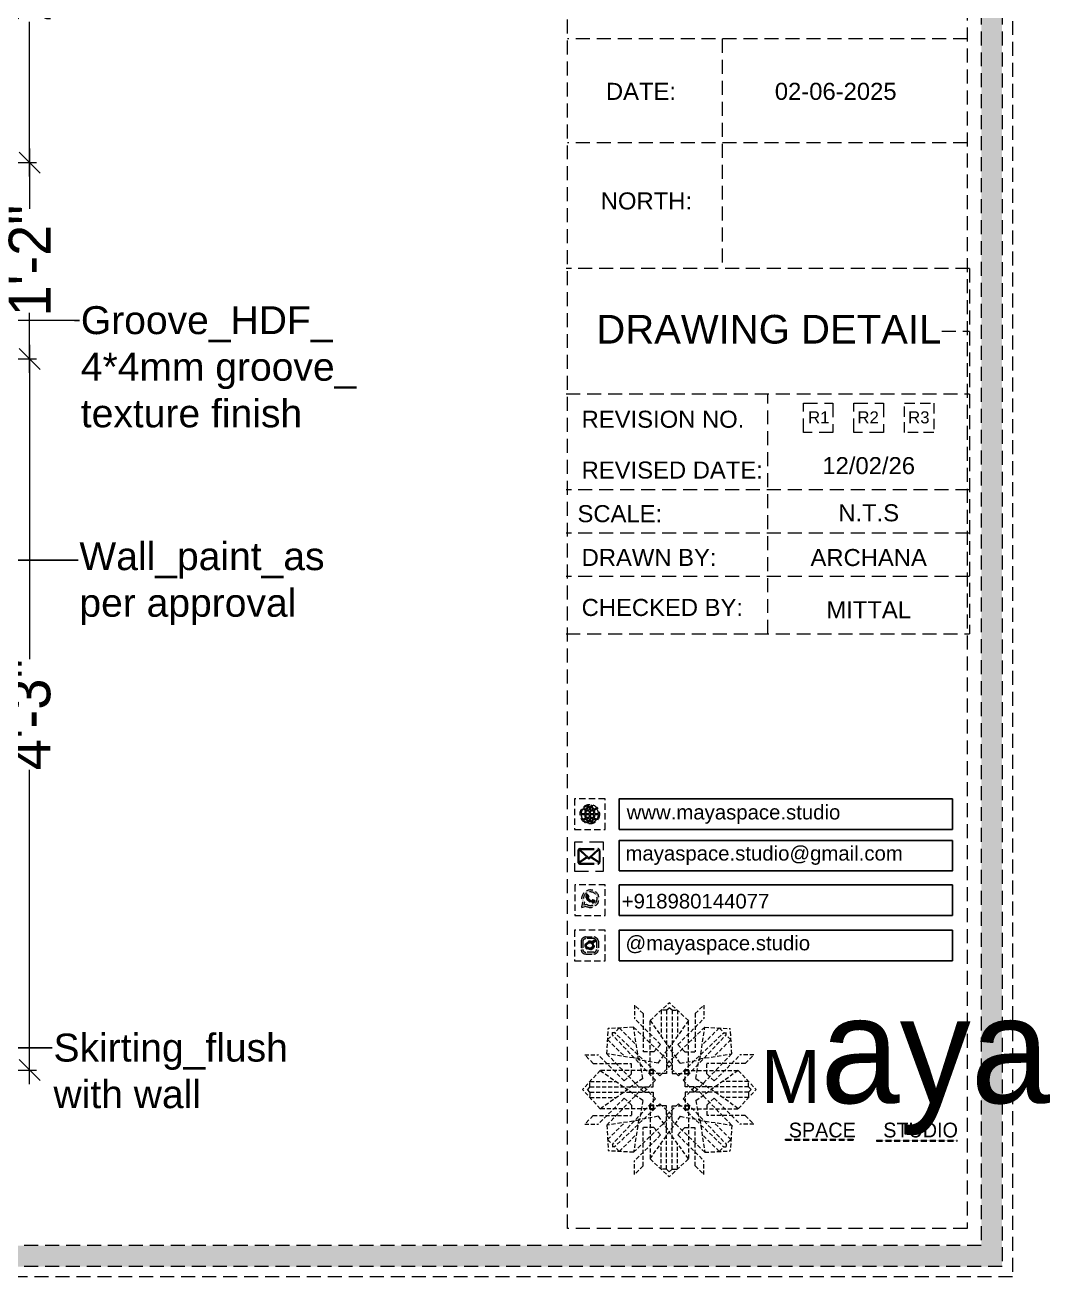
# Model space of a CAD drawing. Header units: millimetres. Extents: x 35877 to 3066687, y -650199 to -40525.
# Drawn here: x 147719.3 to 147792.7, y -179069.2 to -178979.6 of the extents above; entities that cross this region are included whole.
import ezdxf
from ezdxf import colors
from ezdxf.entities.mleader import LeaderData, LeaderLine
from ezdxf.enums import TextEntityAlignment as Align
from ezdxf.math import Vec2, Vec3

# ---------------------------------------------------------------- set-up
doc = ezdxf.new("R2010")
doc.units = ezdxf.units.MM
doc.header["$MEASUREMENT"] = 0
doc.header["$PDMODE"] = 35
doc.linetypes.add('DASHED', pattern=[0.75, 0.5, -0.25])
doc.linetypes.add('DASHEDX2', pattern=[1.5, 1, -0.5])
doc.layers.get('Defpoints').update_dxf_attribs({"color": 220})
for name, color, linetype, lineweight in [('dim05', 1, 'Continuous', 13), ('Dimension', 10, 'DASHEDX2', 20), ('furniture dimensions', 1, 'DASHED', 0), ('NAME PLATE', 7, 'Continuous', 25), ('wall', 7, 'Continuous', 30)]:
    doc.layers.add(name, color=color, linetype=linetype, lineweight=lineweight)
doc.styles.add('Arial', font='arial.ttf')
doc.styles.add('century g', font='GOTHIC.TTF')
doc.styles.get("Standard").update_dxf_attribs({"font": 'arial.ttf', "height": 6})
doc.dimstyles.new('Archana', dxfattribs={"dimtxt": 2, "dimasz": 0.75, "dimexe": 0.5, "dimexo": 0.5, "dimgap": 0, "dimtad": 0, "dimzin": 0, "dimdsep": 46, "dimlunit": 4, "dimtxsty": 'century g', "dimblk": 'OBLIQUE', "dimcen": 0, "dimdle": 1, "dimclrd": 256, "dimclre": 256, "dimclrt": 256, "dimadec": 0, "dimazin": 0, "dimtfac": 1, "dimtofl": 0, "dimtmove": 1, "dimatfit": 3, "dimfxl": 1, "dimfxlon": 1, "dimtolj": 1, "dimtzin": 0, "dimlwd": -1, "dimlwe": -1, "dimarcsym": 0})

# ---------------------------------------------------------------- blocks, each defined once
blk = doc.blocks.new('_Oblique')
at = {"layer": 'wall', "color": 0, "lineweight": -2}
blk.add_line((-0.5, -0.5), (0.5, 0.5), dxfattribs=at)
blk = doc.blocks.new('*D281')
at = {"layer": 'Defpoints', "color": 0, "linetype": 'Continuous', "lineweight": 0, "transparency": 16777216}
for p in [(147702.924, -179003.469), (147719.632, -179003.469), (147702.924, -179054.356)]:
    blk.add_point(p, dxfattribs=at)
at = {"layer": 'furniture dimensions', "color": 5, "linetype": 'Continuous', "transparency": 16777216}
for p, q in [((147719.632, -179002.469), (147719.632, -179024.948)), ((147715.632, -179003.469), (147720.132, -179003.469)), ((147719.632, -179055.356), (147719.632, -179032.877))]:
    blk.add_line(p, q, dxfattribs=at)
at = {"layer": 'furniture dimensions', "color": 5, "linetype": 'ByBlock', "transparency": 16777216}
blk.add_line((147715.632, -179054.356), (147720.132, -179054.356), dxfattribs=at)
at = {"layer": 'furniture dimensions', "color": 5, "linetype": 'Continuous', "transparency": 16777216, "xscale": 1.5, "yscale": 1.5, "zscale": 1.5}
for p, rotation in [((147719.632, -179003.469), 90), ((147719.632, -179054.356), 270)]:
    blk.add_blockref('_Oblique', p, dxfattribs=dict(at, rotation=rotation))
at = {"layer": 'furniture dimensions', "linetype": 'Continuous', "lineweight": 0, "transparency": 16777216, "insert": (147719.632, -179028.913), "char_height": 3, "attachment_point": 5, "rotation": 90, "style": 'century g'}
blk.add_mtext('\\A1;4\'-3"', dxfattribs=at)
blk = doc.blocks.new('*D282')
at = {"layer": 'Defpoints', "color": 0, "linetype": 'Continuous', "lineweight": 0, "transparency": 16777216}
for p in [(147702.924, -178989.421), (147719.632, -178989.421), (147702.924, -179003.469)]:
    blk.add_point(p, dxfattribs=at)
at = {"layer": 'furniture dimensions', "color": 5, "linetype": 'Continuous', "transparency": 16777216}
for p, q in [((147719.632, -178988.421), (147719.632, -178992.724)), ((147715.632, -178989.421), (147720.132, -178989.421)), ((147719.632, -179004.469), (147719.632, -179000.166))]:
    blk.add_line(p, q, dxfattribs=at)
at = {"layer": 'furniture dimensions', "color": 5, "linetype": 'ByBlock', "transparency": 16777216}
blk.add_line((147715.632, -179003.469), (147720.132, -179003.469), dxfattribs=at)
at = {"layer": 'furniture dimensions', "color": 5, "linetype": 'Continuous', "transparency": 16777216, "xscale": 1.5, "yscale": 1.5, "zscale": 1.5}
for p, rotation in [((147719.632, -178989.421), 90), ((147719.632, -179003.469), 270)]:
    blk.add_blockref('_Oblique', p, dxfattribs=dict(at, rotation=rotation))
at = {"layer": 'furniture dimensions', "linetype": 'Continuous', "lineweight": 0, "transparency": 16777216, "insert": (147719.632, -178996.445), "char_height": 3, "attachment_point": 5, "rotation": 90, "style": 'century g'}
blk.add_mtext('\\A1;1\'-2"', dxfattribs=at)
blk = doc.blocks.new('*D283')
at = {"layer": 'Defpoints', "color": 0, "linetype": 'Continuous', "lineweight": 0, "transparency": 16777216}
for p in [(147702.924, -178961.356), (147719.632, -178961.356), (147702.924, -178989.421)]:
    blk.add_point(p, dxfattribs=at)
at = {"layer": 'furniture dimensions', "color": 5, "linetype": 'Continuous', "transparency": 16777216}
for p, q in [((147719.632, -178960.356), (147719.632, -178971.433)), ((147715.632, -178961.356), (147720.132, -178961.356)), ((147719.632, -178990.421), (147719.632, -178979.344))]:
    blk.add_line(p, q, dxfattribs=at)
at = {"layer": 'furniture dimensions', "color": 5, "linetype": 'ByBlock', "transparency": 16777216}
blk.add_line((147715.632, -178989.421), (147720.132, -178989.421), dxfattribs=at)
at = {"layer": 'furniture dimensions', "color": 5, "linetype": 'Continuous', "transparency": 16777216, "xscale": 1.5, "yscale": 1.5, "zscale": 1.5}
for p, rotation in [((147719.632, -178961.356), 90), ((147719.632, -178989.421), 270)]:
    blk.add_blockref('_Oblique', p, dxfattribs=dict(at, rotation=rotation))
at = {"layer": 'furniture dimensions', "linetype": 'Continuous', "lineweight": 0, "transparency": 16777216, "insert": (147719.632, -178975.389), "char_height": 3, "attachment_point": 5, "rotation": 90, "style": 'century g'}
blk.add_mtext('\\A1;2\'-4"', dxfattribs=at)
blk = doc.blocks.new('FSFSF')
at = {"color": 42, "lineweight": 5, "true_color": 0xe0ac11}
for p, q in [((28600.03, 143.51), (28600.03, 140.16)), ((28602.15, 141.41), (28600.03, 143.51)), ((28603.86, 139.69), (28608.58, 144.08)), ((28607.9, 142.22), (28606.58, 142.22)), ((28606.58, 142.22), (28606.58, 135.84)), ((28607.9, 142.22), (28608.58, 142.85)), ((28607.9, 142.22), (28607.9, 126.58)), ((28613.31, 139.69), (28608.58, 144.08)), ((28609.27, 142.22), (28608.59, 142.85)), ((28609.27, 142.22), (28609.27, 126.58)), ((28609.27, 142.22), (28610.59, 142.22)), ((28610.59, 142.22), (28610.59, 135.84)), ((28615.02, 141.41), (28617.14, 143.51)), ((28617.14, 143.51), (28617.14, 140.16)), ((28606.47, 133.76), (28600.03, 140.16)), ((28602.15, 141.41), (28602.15, 131.95)), ((28603.86, 126.58), (28603.86, 139.69)), ((28603.86, 139.69), (28608.58, 133.02)), ((28613.31, 139.69), (28608.59, 133.02)), ((28610.7, 133.76), (28617.14, 140.16)), ((28613.31, 126.58), (28613.31, 139.69)), ((28615.02, 141.41), (28615.02, 131.95)), ((28593.19, 131.45), (28593.54, 137.71)), ((28593.39, 135), (28594.56, 136.12)), ((28599.8, 138.06), (28593.54, 137.71)), ((28595.12, 136.69), (28594.53, 136.69)), ((28594.56, 136.12), (28594.56, 136.71)), ((28605.17, 124.98), (28594.56, 136.12)), ((28596.24, 137.86), (28595.12, 136.69)), ((28606.27, 126.08), (28595.12, 136.69)), ((28596.24, 137.86), (28600.47, 133.65)), ((28601.03, 130), (28599.8, 138.06)), ((28599.8, 138.05), (28608.58, 129.56)), ((28617.37, 138.05), (28608.59, 129.56)), ((28610.9, 126.08), (28622.05, 136.69)), ((28612.02, 124.98), (28622.62, 136.12)), ((28616.14, 130), (28617.37, 138.06)), ((28620.93, 137.86), (28616.7, 133.65)), ((28617.37, 138.06), (28623.63, 137.71)), ((28620.93, 137.86), (28622.05, 136.69)), ((28622.05, 136.69), (28622.64, 136.69)), ((28622.62, 136.12), (28622.62, 136.71)), ((28623.8, 135), (28622.62, 136.12)), ((28624, 131.45), (28623.65, 137.71)), ((28593.39, 135), (28597.6, 130.78)), ((28606.47, 133.76), (28604.75, 131.95)), ((28605.86, 129.18), (28608.58, 133.02)), ((28611.31, 129.18), (28608.59, 133.02)), ((28610.7, 133.76), (28612.42, 131.95)), ((28623.8, 135), (28619.59, 130.78)), ((28587.73, 131.22), (28591.08, 131.22)), ((28589.84, 129.1), (28587.73, 131.22)), ((28597.49, 124.78), (28591.08, 131.22)), ((28593.19, 131.45), (28601.69, 122.67)), ((28601.25, 130.22), (28593.19, 131.45)), ((28605.86, 129.18), (28601.03, 130)), ((28602.07, 125.39), (28601.25, 130.22)), ((28604.75, 131.95), (28602.15, 131.95)), ((28611.31, 129.18), (28616.14, 130)), ((28612.42, 131.95), (28615.02, 131.95)), ((28615.12, 125.39), (28615.94, 130.22)), ((28623.99, 131.45), (28615.5, 122.67)), ((28615.94, 130.22), (28624, 131.45)), ((28619.7, 124.78), (28626.1, 131.22)), ((28629.45, 131.22), (28626.1, 131.22)), ((28627.34, 129.1), (28629.45, 131.22)), ((28591.56, 127.39), (28587.17, 122.66)), ((28589.84, 129.1), (28599.29, 129.1)), ((28604.66, 127.39), (28591.56, 127.39)), ((28591.56, 127.39), (28598.23, 122.67)), ((28599.29, 126.5), (28599.29, 129.1)), ((28603.68, 126.54), (28603.68, 127.39)), ((28604.71, 127.57), (28603.86, 127.57)), ((28604.66, 123.35), (28604.66, 127.39)), ((28604.7, 126.58), (28604.71, 127.57)), ((28606.27, 126.08), (28608.58, 128.27)), ((28607.9, 128.92), (28608.58, 129.56)), ((28607.9, 128.92), (28608.58, 128.27)), ((28609.27, 128.92), (28608.59, 129.56)), ((28609.27, 128.92), (28608.59, 128.27)), ((28610.9, 126.08), (28608.59, 128.27)), ((28612.46, 126.58), (28612.46, 127.57)), ((28612.46, 127.57), (28613.31, 127.57)), ((28612.52, 123.35), (28612.52, 127.39)), ((28612.52, 127.39), (28625.63, 127.39)), ((28613.51, 126.54), (28613.51, 127.39)), ((28627.34, 129.1), (28617.89, 129.1)), ((28617.89, 126.5), (28617.89, 129.1)), ((28625.63, 127.39), (28618.96, 122.67)), ((28625.63, 127.39), (28630.02, 122.66)), ((28589.03, 123.35), (28589.03, 124.67)), ((28589.03, 124.67), (28595.4, 124.67)), ((28597.49, 124.78), (28599.29, 126.5)), ((28602.07, 125.39), (28598.23, 122.67)), ((28605.17, 124.98), (28602.97, 122.67)), ((28604.66, 126.54), (28603.68, 126.54)), ((28607.9, 126.58), (28603.86, 126.58)), ((28609.27, 126.58), (28613.31, 126.58)), ((28612.02, 124.98), (28614.21, 122.67)), ((28612.52, 126.54), (28613.51, 126.54)), ((28615.12, 125.39), (28618.96, 122.67)), ((28619.7, 124.78), (28617.89, 126.5)), ((28628.16, 124.67), (28621.78, 124.67)), ((28628.16, 123.35), (28628.16, 124.67)), ((28591.56, 117.94), (28587.17, 122.66)), ((28589.03, 123.35), (28588.4, 122.67)), ((28589.03, 121.98), (28588.4, 122.65)), ((28589.03, 123.35), (28604.66, 123.35)), ((28589.03, 121.98), (28604.66, 121.98)), ((28589.03, 121.98), (28589.03, 120.66)), ((28589.03, 120.66), (28595.4, 120.66)), ((28597.49, 120.54), (28591.08, 114.11)), ((28591.56, 117.94), (28598.23, 122.65)), ((28593.19, 113.88), (28601.69, 122.65)), ((28597.49, 120.54), (28599.29, 118.83)), ((28602.07, 119.94), (28598.23, 122.65)), ((28602.33, 123.35), (28601.69, 122.67)), ((28602.33, 121.98), (28601.69, 122.65)), ((28602.33, 123.35), (28602.97, 122.67)), ((28602.33, 121.98), (28602.97, 122.65)), ((28605.17, 120.35), (28602.97, 122.65)), ((28604.66, 121.98), (28604.66, 117.94)), ((28612.02, 120.35), (28614.21, 122.65)), ((28628.16, 123.35), (28612.52, 123.35)), ((28612.52, 121.98), (28612.52, 117.94)), ((28628.16, 121.98), (28612.52, 121.98)), ((28614.85, 123.35), (28614.21, 122.67)), ((28614.85, 121.98), (28614.21, 122.65)), ((28614.85, 123.35), (28615.5, 122.67)), ((28614.85, 121.98), (28615.5, 122.65)), ((28615.12, 119.94), (28618.96, 122.65)), ((28623.99, 113.88), (28615.5, 122.65)), ((28619.7, 120.54), (28617.89, 118.83)), ((28625.63, 117.94), (28618.96, 122.65)), ((28619.7, 120.54), (28626.1, 114.11)), ((28628.16, 120.66), (28621.78, 120.66)), ((28625.63, 117.94), (28630.02, 122.66)), ((28628.16, 123.35), (28628.78, 122.67)), ((28628.16, 121.98), (28628.78, 122.65)), ((28628.16, 121.98), (28628.16, 120.66)), ((28604.66, 117.94), (28591.56, 117.94)), ((28605.17, 120.35), (28594.56, 109.2)), ((28606.27, 119.15), (28595.12, 108.54)), ((28599.29, 118.83), (28599.29, 116.23)), ((28602.07, 119.94), (28601.25, 115.1)), ((28604.66, 118.78), (28603.68, 118.78)), ((28603.68, 118.78), (28603.68, 117.94)), ((28607.9, 118.65), (28603.86, 118.65)), ((28603.86, 118.65), (28603.86, 105.54)), ((28604.71, 117.66), (28603.86, 117.66)), ((28604.7, 118.65), (28604.71, 117.66)), ((28606.27, 119.15), (28608.58, 116.96)), ((28607.9, 103.01), (28607.9, 118.65)), ((28610.9, 119.15), (28608.59, 116.96)), ((28609.27, 118.65), (28613.31, 118.65)), ((28609.27, 103.01), (28609.27, 118.65)), ((28610.9, 119.15), (28622.05, 108.54)), ((28612.02, 120.35), (28622.62, 109.2)), ((28612.46, 118.65), (28612.46, 117.66)), ((28612.46, 117.66), (28613.31, 117.66)), ((28612.52, 118.78), (28613.51, 118.78)), ((28612.52, 117.94), (28625.63, 117.94)), ((28613.31, 118.65), (28613.31, 105.54)), ((28613.51, 118.78), (28613.51, 117.94)), ((28615.12, 119.94), (28615.94, 115.1)), ((28617.89, 118.83), (28617.89, 116.23)), ((28589.84, 116.23), (28587.73, 114.11)), ((28589.84, 116.23), (28599.29, 116.23)), ((28601.25, 115.1), (28593.19, 113.87)), ((28593.39, 110.32), (28597.6, 114.55)), ((28599.8, 107.17), (28608.58, 115.67)), ((28601.03, 115.23), (28599.8, 107.17)), ((28605.86, 116.05), (28601.03, 115.23)), ((28605.86, 116.05), (28608.58, 112.21)), ((28607.9, 116.31), (28608.58, 116.96)), ((28607.9, 116.31), (28608.58, 115.67)), ((28609.27, 116.31), (28608.59, 116.96)), ((28609.27, 116.31), (28608.59, 115.67)), ((28611.31, 116.05), (28608.59, 112.21)), ((28617.37, 107.17), (28608.59, 115.67)), ((28611.31, 116.05), (28616.14, 115.23)), ((28615.94, 115.1), (28624, 113.87)), ((28616.14, 115.23), (28617.37, 107.17)), ((28627.34, 116.23), (28617.89, 116.23)), ((28623.8, 110.32), (28619.59, 114.55)), ((28627.34, 116.23), (28629.45, 114.11)), ((28587.73, 114.11), (28591.08, 114.11)), ((28593.19, 113.87), (28593.54, 107.62)), ((28596.24, 107.37), (28600.47, 111.58)), ((28606.47, 111.47), (28600.03, 105.07)), ((28602.15, 103.82), (28602.15, 113.27)), ((28604.75, 113.27), (28602.15, 113.27)), ((28603.86, 105.54), (28608.58, 112.21)), ((28606.47, 111.47), (28604.75, 113.27)), ((28613.31, 105.54), (28608.59, 112.21)), ((28610.7, 111.47), (28612.42, 113.27)), ((28610.7, 111.47), (28617.14, 105.07)), ((28612.42, 113.27), (28615.02, 113.27)), ((28615.02, 103.82), (28615.02, 113.27)), ((28620.93, 107.37), (28616.7, 111.58)), ((28624, 113.87), (28623.65, 107.62)), ((28629.45, 114.11), (28626.1, 114.11)), ((28593.39, 110.32), (28594.56, 109.2)), ((28595.12, 108.54), (28594.53, 108.54)), ((28594.56, 109.2), (28594.56, 108.61)), ((28596.24, 107.37), (28595.12, 108.54)), ((28606.58, 103.01), (28606.58, 109.38)), ((28610.59, 103.01), (28610.59, 109.38)), ((28620.93, 107.37), (28622.05, 108.54)), ((28622.05, 108.54), (28622.64, 108.54)), ((28623.8, 110.32), (28622.62, 109.2)), ((28622.62, 109.2), (28622.62, 108.61)), ((28599.8, 107.17), (28593.54, 107.52)), ((28600.03, 101.71), (28600.03, 105.07)), ((28603.86, 105.54), (28608.58, 101.15)), ((28613.31, 105.54), (28608.58, 101.15)), ((28617.14, 101.71), (28617.14, 105.07)), ((28617.37, 107.17), (28623.63, 107.52)), ((28602.15, 103.82), (28600.03, 101.71)), ((28607.9, 103.01), (28606.58, 103.01)), ((28607.9, 103.01), (28608.58, 102.38)), ((28609.27, 103.01), (28608.59, 102.38)), ((28609.27, 103.01), (28610.59, 103.01)), ((28615.02, 103.82), (28617.14, 101.71))]:
    blk.add_line(p, q, dxfattribs=at)
blk = doc.blocks.new('hgwg')
at = {"layer": 'Dimension', "true_color": 0xd39e00}
h = blk.add_hatch(color=42, dxfattribs=at)
h.dxf.hatch_style = 1
h.paths.add_polyline_path([(27505.71, 45.05), (27494.27, 45.05), (27494.27, 44.9), (27505.71, 44.9)])
h = blk.add_hatch(color=42, dxfattribs=at)
h.dxf.hatch_style = 1
h.paths.add_polyline_path([(27523.3, 44.9), (27509.68, 44.9), (27509.68, 44.75), (27523.3, 44.75)])
at = {"layer": 'Dimension', "color": 42, "true_color": 0xd39e00}
for p, q in [((27494.27, 45.05), (27505.71, 45.05)), ((27494.27, 44.9), (27494.27, 45.05)), ((27494.27, 44.9), (27505.71, 44.9)), ((27505.71, 45.05), (27505.71, 44.9)), ((27509.68, 44.9), (27523.3, 44.9)), ((27509.68, 44.9), (27509.68, 44.75)), ((27509.68, 44.75), (27523.3, 44.75)), ((27523.3, 44.75), (27523.3, 44.9))]:
    blk.add_line(p, q, dxfattribs=at)
at = {"layer": 'Dimension', "color": 42, "true_color": 0xd39e00, "attachment_point": 1}
for s, width, insert, char_height in [('{\\fCinzel|b0|i0|c0|p2;\\H1.5x;M\\fAmsterdam One|b0|i0|c0|p2;\\H2x;aya}', 85.3277, (27490.17, 69.17), 6), ('{\\fCinzel|b0|i0|c0|p0;SPACE     STUDIO}', 66.129, (27494.83, 47.86), 2.5)]:
    blk.add_mtext_dynamic_manual_height_columns(s, width=width, gutter_width=30, heights=[0], dxfattribs=dict(at, insert=insert, char_height=char_height))
blk = doc.blocks.new('aggerg')
at = {"layer": 'Dimension', "color": 42, "true_color": 0xd39e00}
blk.add_lwpolyline([(-1.41, 1.41), (1.41, 1.41), (1.41, -1.41), (-1.41, -1.41)], close=True, dxfattribs=at)
at = {"layer": 'NAME PLATE', "lineweight": 0, "insert": (-0.03, 0.62), "char_height": 1.151, "width": 2.2458, "attachment_point": 2, "style": 'Arial'}
blk.add_mtext('R3', dxfattribs=at)
blk = doc.blocks.new('QEGW4TG')
at = {"layer": 'Dimension', "true_color": 0x000000}
h = blk.add_hatch(color=18, dxfattribs=at)
h.dxf.hatch_style = 1
h.paths.add_polyline_path([(2.69, 1.93, 0.170513), (2.95, 1.97, 0.190337), (3.11, 2.18, 0.316231), (3.07, 2.28), (2.79, 2.37, 0.273721), (2.69, 2.34, 0.040749), (2.63, 2.27, -0.441282), (2.53, 2.25, -0.11828), (2.06, 2.64, -0.441282), (2.07, 2.74, 0.040749), (2.13, 2.81, 0.290083), (2.14, 2.92), (2.01, 3.18, 0.316231), (1.91, 3.2, 0.190337), (1.73, 3, 0.170513), (1.72, 2.74, 0.252784)], flags=0)
h.paths.add_polyline_path([(1.19, 1.98), (1.03, 1.3, 0.550912), (1.11, 1.23), (1.75, 1.39, 6.344125)])
h.paths.add_polyline_path([(1.81, 1.7), (1.4, 1.6), (1.5, 2.03, -9.071339)], flags=16)
h.paths.add_polyline_path([(3.11, 2.16, -0.17811), (2.95, 1.97, -0.170513), (2.69, 1.93, -0.252784), (1.72, 2.74, -0.170513), (1.73, 3, -0.17811), (1.89, 3.19, -0.370089), (2.01, 3.18), (2.14, 2.92, -0.307185), (2.13, 2.8, -0.041087), (2.06, 2.73, 0.321676), (2.05, 2.65, 0.126524), (2.55, 2.24, 0.312216), (2.62, 2.26, -0.041087), (2.68, 2.34, -0.290673), (2.79, 2.37), (3.07, 2.28, -0.370089)], flags=0)
h = blk.add_hatch(color=18, dxfattribs=at)
h.dxf.hatch_style = 1
h.paths.add_polyline_path([(2.79, 2.37, 0.273721), (2.69, 2.34, 0.040749), (2.63, 2.27, -0.441282), (2.53, 2.25, -0.11828), (2.06, 2.64, -0.441282), (2.07, 2.74, 0.040749), (2.13, 2.81, 0.290083), (2.14, 2.92), (2.01, 3.18, 0.316231), (1.91, 3.2, 0.190337), (1.73, 3, 0.170513), (1.72, 2.74, 0.252784), (2.69, 1.93, 0.170513), (2.95, 1.97, 0.190337), (3.11, 2.18, 0.316231), (3.07, 2.28)])
for p, q in [((1.19, 1.98), (1.03, 1.3)), ((1.5, 2.03), (1.4, 1.6)), ((2.01, 3.18), (2.14, 2.92)), ((3.07, 2.28), (2.8, 2.36)), ((1.1, 1.23), (1.75, 1.39)), ((1.4, 1.6), (1.81, 1.7))]:
    blk.add_line(p, q)
blk.add_lwpolyline([(0, 0), (4.68, 0), (4.68, 4.68), (0, 4.68)], close=True)
for centre, radius, start, end in [((2.39, 2.56), 1.34, 241.4727, 205.6422), ((2.39, 2.56), 1.04, 235.9962, 210.8333), ((2.09, 2.87), 0.39, 159.7007, 198.4072), ((2.96, 3.23), 1.33, 201.4218, 258.1669), ((2.07, 2.87), 0.364, 118.9685, 159.3648), ((1.94, 3.12), 0.0896, 41.8985, 123.1344), ((2.11, 2.68), 0.066, 135.9932, 224.8892), ((1.67, 3.16), 0.586, 312.4617, 321.8728), ((3.12, 3.42), 1.31, 216.5455, 243.5279), ((2.05, 2.87), 0.104, 320.3924, 28.6971), ((2.57, 2.3), 0.066, 234.2482, 323.1441), ((3.11, 1.94), 0.586, 137.2645, 146.6756), ((2.76, 2.27), 0.104, 70.4402, 138.745), ((2.75, 2.31), 0.39, 260.7301, 299.4366), ((2.76, 2.29), 0.364, 299.7725, 340.1688), ((3.03, 2.2), 0.0896, 336.0029, 57.2388), ((1.09, 1.29), 0.0598, 164.8483, 282.1458)]:
    blk.add_arc(centre, radius, start, end)
blk = doc.blocks.new('ASGERG')
at = {"layer": 'Dimension', "true_color": 0x000000}
h = blk.add_hatch(color=18, dxfattribs=at)
h.dxf.hatch_style = 1
h.paths.add_polyline_path([(0.99, 1.7, 0.353872), (1.69, 1.03), (2.96, 1.03, 0.353872), (3.66, 1.7), (3.66, 2.99, 0.353872), (2.96, 3.67), (1.69, 3.67, 0.353872), (0.99, 2.99)])
h.paths.add_polyline_path([(1.27, 2.97, -0.353872), (1.72, 3.4), (2.94, 3.4, -0.353872), (3.38, 2.97), (3.38, 1.72, -0.353872), (2.94, 1.3), (1.72, 1.3, -0.353872), (1.27, 1.72)], flags=16)
h.paths.add_polyline_path([(3.02, 2.35, -1), (1.64, 2.35, -1)], flags=0)
h.paths.add_polyline_path([(2.74, 2.35, -1), (1.92, 2.35, -1)], flags=0)
h.paths.add_polyline_path([(2.86, 3.02, -1), (3.19, 3.02, -1)], flags=0)
h.paths.add_polyline_path([(1.64, 2.35, 1), (3.02, 2.35, 1)], flags=0)
h = blk.add_hatch(color=18, dxfattribs=at)
h.dxf.hatch_style = 1
h.paths.add_polyline_path([(1.64, 2.35, 1), (3.02, 2.35, 1)])
h.paths.add_polyline_path([(2.74, 2.35, -1), (1.92, 2.35, -1)], flags=16)
h = blk.add_hatch(color=18, dxfattribs=at)
h.dxf.hatch_style = 1
h.paths.add_polyline_path([(3.19, 3.02, 1), (2.86, 3.02, 1)])
for p, q in [((0.99, 2.99), (0.99, 1.7)), ((1.27, 2.97), (1.27, 1.72)), ((1.69, 3.67), (2.96, 3.67)), ((2.94, 3.4), (1.72, 3.4)), ((3.38, 2.97), (3.38, 1.72)), ((3.66, 2.99), (3.66, 1.7)), ((1.69, 1.03), (2.96, 1.03)), ((2.94, 1.3), (1.72, 1.3))]:
    blk.add_line(p, q)
blk.add_lwpolyline([(0, 0), (4.68, 0), (4.68, 4.68), (0, 4.68)], close=True)
for centre, radius in [((2.33, 2.35), 0.694), ((2.33, 2.35), 0.414), ((3.02, 3.02), 0.168)]:
    blk.add_circle(centre, radius)
for centre, radius, start, end in [((1.76, 2.89), 0.778, 94.8631, 172.8127), ((1.76, 2.91), 0.491, 94.8631, 172.8127), ((2.9, 2.91), 0.491, 7.1873, 85.1369), ((2.89, 2.89), 0.778, 7.1873, 85.1369), ((1.76, 1.8), 0.778, 187.1873, 265.1369), ((1.76, 1.78), 0.491, 187.1873, 265.1369), ((2.9, 1.78), 0.491, 274.8631, 352.8127), ((2.89, 1.8), 0.778, 274.8631, 352.8127)]:
    blk.add_arc(centre, radius, start, end)
blk = doc.blocks.new('DTGWEGEARG')
at = {"layer": 'Dimension', "true_color": 0x000000}
h = blk.add_hatch(color=18, dxfattribs=at)
h.dxf.hatch_style = 1
h.paths.add_polyline_path([(3.83, 2.34, 1), (0.85, 2.34, 1)])
h.paths.add_polyline_path([(2.51, 1.01, 0.105795), (2.96, 1.58, -0.055205), (3.3, 1.41, -0.169822)], flags=16)
h.paths.add_polyline_path([(2.41, 1.12), (2.41, 1.69, -0.058279), (2.81, 1.63, -0.103353)], flags=16)
h.paths.add_polyline_path([(2.26, 1.13, -0.101741), (1.87, 1.63, -0.057171), (2.26, 1.69)], flags=16)
h.paths.add_polyline_path([(2.17, 1.01, -0.169822), (1.38, 1.41, -0.055205), (1.72, 1.58, 0.105795)], flags=16)
h.paths.add_polyline_path([(3.02, 1.72, 0.081336), (3.13, 2.27), (3.68, 2.27, -0.152069), (3.4, 1.52, 0.05687)], flags=16)
h.paths.add_polyline_path([(2.87, 1.77, 0.061945), (2.41, 1.84), (2.41, 2.27), (2.98, 2.27, -0.081344)], flags=16)
h.paths.add_polyline_path([(2.26, 1.84, 0.060923), (1.8, 1.77, -0.081344), (1.7, 2.27), (2.26, 2.27)], flags=16)
h.paths.add_polyline_path([(1.66, 1.72, 0.05687), (1.28, 1.52, -0.152069), (1, 2.27), (1.55, 2.27, 0.081336)], flags=16)
h.paths.add_polyline_path([(2.41, 2.42), (2.41, 2.83, 0.061945), (2.87, 2.91, -0.080009), (2.98, 2.42)], flags=16)
h.paths.add_polyline_path([(3.13, 2.42, 0.080116), (3.02, 2.96, 0.05687), (3.4, 3.16, 0.028258), (3.3, 3.27, -0.055205), (2.96, 3.1, 0.105795), (2.51, 3.67, -0.36029), (3.68, 2.42)], flags=16)
h.paths.add_polyline_path([(2.26, 2.42), (1.7, 2.42, -0.080009), (1.8, 2.91, 0.060923), (2.26, 2.84)], flags=16)
h.paths.add_polyline_path([(1.55, 2.42), (1, 2.42, -0.150466), (1.28, 3.16, 0.05687), (1.66, 2.96, 0.080116)], flags=16)
h.paths.add_polyline_path([(2.41, 2.98), (2.41, 3.56, -0.103353), (2.81, 3.05, -0.058279)], flags=16)
h.paths.add_polyline_path([(2.26, 2.99, -0.057171), (1.87, 3.05, -0.101741), (2.26, 3.55)], flags=16)
h.paths.add_polyline_path([(1.72, 3.1, -0.055205), (1.38, 3.27, -0.169822), (2.17, 3.67, 0.105795)], flags=16)
blk.add_lwpolyline([(0, 0), (4.68, 0), (4.68, 4.68), (0, 4.68)], close=True)
at = {"layer": 'Dimension', "color": 18, "true_color": 0x000000}
for p, q in [((1, 2.42), (1.55, 2.42)), ((1, 2.27), (1.55, 2.27)), ((1.7, 2.42), (2.26, 2.42)), ((1.7, 2.27), (2.26, 2.27)), ((2.26, 3.55), (2.26, 2.99)), ((2.26, 2.84), (2.26, 2.42)), ((2.26, 2.27), (2.26, 1.84)), ((2.41, 3.56), (2.41, 2.98)), ((2.41, 2.83), (2.41, 2.42)), ((2.41, 2.42), (2.98, 2.42)), ((2.41, 2.27), (2.98, 2.27)), ((2.41, 2.27), (2.41, 1.84)), ((3.13, 2.42), (3.68, 2.42)), ((3.13, 2.27), (3.68, 2.27)), ((2.26, 1.69), (2.26, 1.13)), ((2.41, 1.69), (2.41, 1.12))]:
    blk.add_line(p, q, dxfattribs=at)
blk.add_circle((2.34, 2.34), 1.49, dxfattribs=at)
for centre, radius, start, end in [((2.34, 2.34), 1.34, 142.3819, 176.6093), ((2.34, 2.34), 1.34, 183.0315, 217.6181), ((2.34, 4.74), 1.9, 236.1399, 249.1595), ((2.34, 2.34), 1.34, 97.3549, 135.9073), ((2.34, 4.74), 1.75, 236.7417, 249.3811), ((3.28, 2.34), 1.73, 159.0567, 177.3789), ((3.28, 2.34), 1.73, 182.3435, 200.9433), ((3.28, 2.34), 1.58, 158.8325, 177.1302), ((3.28, 2.34), 1.58, 182.5658, 201.1675), ((3.28, 2.34), 1.73, 129.9301, 154.0867), ((2.34, 4.74), 1.9, 253.6799, 267.6253), ((3.28, 2.34), 1.58, 130.1073, 153.3446), ((2.34, 4.74), 1.75, 254.3336, 267.422), ((1.4, 2.34), 1.58, 26.6554, 50.2584), ((2.34, 4.74), 1.75, 272.3248, 285.6664), ((2.34, 4.74), 1.9, 272.1415, 286.3201), ((2.34, 2.34), 1.34, 3.3907, 82.6451), ((1.4, 2.34), 1.73, 25.9133, 50.0699), ((1.4, 2.34), 1.58, 2.8698, 21.1675), ((1.4, 2.34), 1.58, 338.8325, 357.4342), ((2.34, 4.74), 1.75, 290.6189, 303.2583), ((2.34, 4.74), 1.9, 290.8405, 303.8601), ((1.4, 2.34), 1.73, 2.6211, 20.9433), ((1.4, 2.34), 1.73, 339.0567, 357.6565), ((2.34, 2.34), 1.34, 322.3819, 356.9685), ((2.34, -0.06), 1.9, 110.8405, 123.8601), ((2.34, -0.06), 1.75, 110.6189, 123.2583), ((2.34, 2.34), 1.34, 224.0927, 262.6451), ((3.28, 2.34), 1.73, 205.9133, 230.0699), ((2.34, -0.06), 1.9, 92.3747, 106.3201), ((2.34, -0.06), 1.75, 92.578, 105.6664), ((3.28, 2.34), 1.58, 206.6554, 229.8927), ((2.34, -0.06), 1.9, 73.6799, 87.8585), ((2.34, -0.06), 1.75, 74.3336, 87.6752), ((1.4, 2.34), 1.58, 309.7416, 333.3446), ((1.4, 2.34), 1.73, 309.9301, 334.0867), ((2.34, 2.34), 1.34, 277.3549, 315.9073), ((2.34, -0.06), 1.75, 56.7417, 69.3811), ((2.34, -0.06), 1.9, 56.1399, 69.1595)]:
    blk.add_arc(centre, radius, start, end, dxfattribs=at)

msp = doc.modelspace()

# ---------------------------------------------------------------- hatches: boundary and pattern name
at = {"layer": 'Dimension', "true_color": 0xd39e00, "transparency": 33554687}
h = msp.add_hatch(color=42, dxfattribs=at)
h.paths.add_polyline_path([(147576.3072, -178918.5416), (147576.3072, -179068.4147), (147789.2329, -179068.4147), (147789.2329, -178918.5416)])
h.paths.add_polyline_path([(147577.8016, -178920.0359), (147787.7386, -178920.0359), (147787.7386, -179066.9204), (147577.8016, -179066.9204)], flags=16)
at = {"layer": 'Dimension', "true_color": 0x000000, "transparency": 33554687}
h = msp.add_hatch(color=18, dxfattribs=at)
h.dxf.hatch_style = 1
h.paths.add_polyline_path([(147760.2889, -179039.6227, 0.4142136), (147760.4476, -179039.4641), (147760.4476, -179038.6707, 0.4142136), (147760.2889, -179038.5121), (147759.0284, -179038.5121, 0.4142136), (147758.8697, -179038.6707), (147758.8697, -179039.4641, 0.4142136), (147759.0284, -179039.6227)])
h.paths.add_polyline_path([(147759.7757, -179039.1447), (147760.3591, -179039.5342, -0.1989124), (147760.2889, -179039.5632), (147759.0284, -179039.5632, -0.1989124), (147758.9583, -179039.5342), (147759.5417, -179039.1447), (147759.6587, -179039.2542)], flags=16)
h.paths.add_polyline_path([(147759.6587, -179039.1727), (147759.017, -179038.5722, -0.0287833), (147759.0284, -179038.5716), (147760.2889, -179038.5716, -0.0287833), (147760.3003, -179038.5722)], flags=16)
h.paths.add_polyline_path([(147759.8203, -179039.103), (147760.3581, -179038.5997, -0.2024819), (147760.3881, -179038.6707), (147760.3881, -179039.4641, -0.043076), (147760.3866, -179039.481)], flags=16)
h.paths.add_polyline_path([(147759.497, -179039.103), (147758.9307, -179039.481, -0.043076), (147758.9292, -179039.4641), (147758.9292, -179038.6707, -0.2024819), (147758.9593, -179038.5997)], flags=16)

# ---------------------------------------------------------------- linework, layer by layer
at = {"color": 18, "true_color": 0x000000, "transparency": 33554687, "elevation": 0.1188}
for points in [[(147761.8203, -179037.1376), (147785.6783, -179037.1376), (147785.6783, -179034.9571), (147761.8203, -179034.9571)], [(147761.8203, -179040.1138), (147785.6783, -179040.1138), (147785.6783, -179037.9333), (147761.8203, -179037.9333)], [(147761.8314, -179043.2884), (147785.6783, -179043.2884), (147785.6783, -179041.1079), (147761.8314, -179041.1079)], [(147761.8203, -179046.5389), (147785.6783, -179046.5389), (147785.6783, -179044.3583), (147761.8203, -179044.3583)]]:
    msp.add_lwpolyline(points, close=True, dxfattribs=at)
at = {"layer": 'Dimension', "color": 42, "true_color": 0xd39e00, "transparency": 33554687}
for p, q in [((147786.7269, -178980.5765, 0.1188), (147758.116, -178980.5765, 0.1188)), ((147769.1858, -178980.5765, 0.1188), (147769.1858, -178997.0018, 0.1188)), ((147786.7269, -178988.0114, 0.1188), (147758.116, -178988.0114, 0.1188)), ((147786.9002, -178997.0018, 0.1188), (147758.0275, -178997.0018, 0.1188)), ((147786.9002, -178997.0018, 0.1188), (147786.9002, -179023.153, 0.1188)), ((147784.9087, -179001.4849, 0.1188), (147786.9002, -179001.4849, 0.1188)), ((147758.0275, -179005.9679, 0.1188), (147786.9002, -179005.9679, 0.1188)), ((147772.4639, -179023.153, 0.1188), (147772.4639, -179005.9679, 0.1188)), ((147786.9002, -179012.842, 0.1188), (147758.0275, -179012.842, 0.1188)), ((147786.9002, -179015.9378, 0.1188), (147758.0275, -179015.9378, 0.1188)), ((147786.9002, -179019.0337, 0.1188), (147758.0275, -179019.0337, 0.1188)), ((147758.0275, -179023.153, 0.1188), (147786.9002, -179023.153, 0.1188))]:
    msp.add_line(p, q, dxfattribs=at)
at = {"layer": 'Dimension', "color": 18, "true_color": 0x000000, "transparency": 33554687}
for p, q in [((147758.8697, -179038.6707, 0.1188), (147758.8697, -179039.4641, 0.1188)), ((147758.9292, -179038.6707, 0.1188), (147758.9292, -179039.4641, 0.1188)), ((147758.9307, -179039.481, 0.1188), (147759.497, -179039.103, 0.1188)), ((147758.9583, -179039.5342, 0.1188), (147759.5417, -179039.1447, 0.1188)), ((147758.9593, -179038.5997, 0.1188), (147759.497, -179039.103, 0.1188)), ((147759.017, -179038.5722, 0.1188), (147759.6587, -179039.1727, 0.1188)), ((147759.0284, -179038.5121, 0.1188), (147760.2889, -179038.5121, 0.1188)), ((147759.0284, -179038.5716, 0.1188), (147760.2889, -179038.5716, 0.1188)), ((147759.5417, -179039.1447, 0.1188), (147759.6587, -179039.2542, 0.1188)), ((147759.6587, -179039.1727, 0.1188), (147760.3003, -179038.5722, 0.1188)), ((147759.6587, -179039.2542, 0.1188), (147759.7757, -179039.1447, 0.1188)), ((147760.3591, -179039.5342, 0.1188), (147759.7757, -179039.1447, 0.1188)), ((147759.8203, -179039.103, 0.1188), (147760.3581, -179038.5997, 0.1188)), ((147760.3866, -179039.481, 0.1188), (147759.8203, -179039.103, 0.1188)), ((147760.3881, -179038.6707, 0.1188), (147760.3881, -179039.4641, 0.1188)), ((147760.4476, -179038.6707, 0.1188), (147760.4476, -179039.4641, 0.1188)), ((147759.0284, -179039.5632, 0.1188), (147760.2889, -179039.5632, 0.1188)), ((147759.0284, -179039.6227, 0.1188), (147760.2889, -179039.6227, 0.1188))]:
    msp.add_line(p, q, dxfattribs=at)
at = {"layer": 'Dimension', "color": 42, "true_color": 0xd39e00, "transparency": 33554687, "elevation": 0.1188}
for points in [[(147575.5601, -178917.7944), (147789.9801, -178917.7944), (147789.9801, -179069.1619), (147575.5601, -179069.1619)], [(147576.3072, -178918.5416), (147789.2329, -178918.5416), (147789.2329, -179068.4147), (147576.3072, -179068.4147)], [(147577.8016, -178920.0359), (147787.7386, -178920.0359), (147787.7386, -179066.9204), (147577.8016, -179066.9204)], [(147758.116, -179065.6905), (147758.116, -178921.2658), (147786.7269, -178921.2658), (147786.7269, -179065.6905)], [(147775.0195, -179006.633), (147777.1264, -179006.633), (147777.1264, -179008.7399), (147775.0195, -179008.7399)], [(147778.6286, -179006.633), (147780.7355, -179006.633), (147780.7355, -179008.7399), (147778.6286, -179008.7399)]]:
    msp.add_lwpolyline(points, close=True, dxfattribs=at)
at = {"layer": 'Dimension', "transparency": 33554687, "elevation": 0.1188}
msp.add_lwpolyline([(147758.6207, -179040.1302), (147760.6944, -179040.1302), (147760.6944, -179038.0565), (147758.6207, -179038.0565)], close=True, dxfattribs=at)
at = {"layer": 'Dimension', "color": 18, "true_color": 0x000000, "transparency": 33554687}
for centre, radius, start, end in [((147759.0284, -179038.6707, 0.1188), 0.1587, 90, 180), ((147759.0284, -179038.6707, 0.1188), 0.0992, 134.21354, 180), ((147759.0284, -179038.6707, 0.1188), 0.0992, 90, 96.594811), ((147760.2889, -179038.6707, 0.1188), 0.1587, 0, 90), ((147760.2889, -179038.6707, 0.1188), 0.0992, 83.405189, 90), ((147760.2889, -179038.6707, 0.1188), 0.0992, 0, 45.78646), ((147759.0284, -179039.4641, 0.1188), 0.1587, 180, 270), ((147759.0284, -179039.4641, 0.1188), 0.0992, 180, 189.86619), ((147759.0284, -179039.4641, 0.1188), 0.0992, 224.999954, 270), ((147760.2889, -179039.4641, 0.1188), 0.1587, 270, 0), ((147760.2889, -179039.4641, 0.1188), 0.0992, 270, 315.000046), ((147760.2889, -179039.4641, 0.1188), 0.0992, 350.13381, 0)]:
    msp.add_arc(centre, radius, start, end, dxfattribs=at)

# ---------------------------------------------------------------- block references
at = {"layer": 'Dimension', "transparency": 33554687, "xscale": 0.4661408712708033, "yscale": 0.4661408712708033, "zscale": 0.4661408712708033}
msp.add_blockref('DTGWEGEARG', (147758.6321, -179037.1376, 0.1188), dxfattribs=at)
at = {"layer": 'Dimension', "color": 42, "true_color": 0xd39e00, "transparency": 33554687}
for name, p, xscale, yscale, zscale in [('QEGW4TG', (147758.6432, -179043.2884, 0.1188), 0.4661408712708033, 0.4661408712708033, 0.4661408712708033), ('ASGERG', (147758.6321, -179046.5389, 0.1188), 0.4661408712708033, 0.4661408712708033, 0.4661408712708033), ('FSFSF', (139468.9199, -179091.3225, 0.1188), 0.2899998727469404, 0.2899998727469404, 0.2899998727469404), ('hgwg', (136137.9087, -179078.3746, 0.1188), 0.4232087754032394, 0.4232087754032394, 0.4232087754032394)]:
    msp.add_blockref(name, p, dxfattribs=dict(at, xscale=xscale, yscale=yscale, zscale=zscale))
at = {"layer": 'NAME PLATE', "transparency": 33554687, "xscale": 0.7471771079938123, "yscale": 0.7471771079938123, "zscale": 0.7471771079938123}
msp.add_blockref('aggerg', (147783.2912, -179007.6865, 0.1188), dxfattribs=at)

# ---------------------------------------------------------------- texts
at = {"color": 18, "true_color": 0x000000, "transparency": 33554687, "char_height": 1.042274, "attachment_point": 1}
for s, width, gutter_width, insert in [('www.mayaspace.studio', 6.999342, 5.8548, (147762.3585, -179035.3829, 0.1188)), ('mayaspace.studio@gmail.com', 4.366675, 3.6526, (147762.2755, -179038.3233, 0.1188)), ('+918980144077', 17.027997, 3.6526, (147762.0058, -179041.7519, 0.1188)), ('@mayaspace.studio', 4.366675, 3.6526, (147762.2755, -179044.7483, 0.1188))]:
    msp.add_mtext_dynamic_manual_height_columns(s, width=width, gutter_width=gutter_width, heights=[0], dxfattribs=dict(at, insert=insert))
at = {"layer": 'NAME PLATE', "transparency": 33554687, "style": 'Arial'}
for s, height, p in [('DATE:', 1.21958, (147763.3829, -178984.9367, 0.1188)), ('02-06-2025', 1.21958, (147777.3205, -178984.9367, 0.1188)), ('NORTH:', 1.21958, (147763.7722, -178992.7772, 0.1188)), ('DRAWING DETAIL', 2.052104, (147772.5316, -179002.375, 0.1188)), ('REVISION NO.', 1.219579, (147764.9577, -179008.3985, 0.1188)), ('REVISED DATE: ', 1.219579, (147765.8575, -179012.0348, 0.1188)), ('SCALE:', 1.21958, (147761.8696, -179015.154, 0.1188)), ('DRAWN BY:', 1.21958, (147763.9632, -179018.2879, 0.1188)), ('ARCHANA', 1.21958, (147779.6821, -179018.2927, 0.1188)), ('CHECKED BY:', 1.219579, (147764.9107, -179021.8658, 0.1188)), ('MITTAL', 1.21958, (147779.6821, -179022.0278, 0.1188))]:
    msp.add_text(s, height=height, dxfattribs=at).set_placement(p, align=Align.CENTER)
for s, p in [('R1', (147775.3424, -179008.0835, 0.1188)), ('R2', (147778.873, -179008.0835, 0.1188))]:
    msp.add_text(s, height=0.85975, dxfattribs=at).set_placement(p)
at = {"layer": 'NAME PLATE', "lineweight": 0, "transparency": 33554687, "char_height": 1.21958, "attachment_point": 2, "style": 'Arial'}
for s, insert, width in [('12/02/26', (147779.6821, -179010.4974, 0.1188), 10.56906), ('N.T.S', (147779.6821, -179013.8734, 0.1188), 2.380287)]:
    msp.add_mtext(s, dxfattribs=dict(at, insert=insert, width=width))

# ---------------------------------------------------------------- dimensions: what is measured, and where the dimension line sits
at = {"layer": 'furniture dimensions', "color": 5, "linetype": 'Continuous', "lineweight": 0, "transparency": 33554687}
for base, p1, p2, picture, middle in [((147719.6322, -178961.3562), (147702.9237, -178989.4208), (147702.9237, -178961.3562), '*D283', (147719.6322, -178975.3885)), ((147719.6322, -178989.4208), (147702.9237, -179003.4694), (147702.9237, -178989.4208), '*D282', (147719.6322, -178996.4451)), ((147719.6322, -179003.4694), (147702.9237, -179054.3562), (147702.9237, -179003.4694), '*D281', (147719.6322, -179028.9128))]:
    dim = msp.add_linear_dim(base=base, p1=p1, p2=p2, angle=90, dimstyle='Archana', override={"dimtxt": 3, "dimasz": 1.5, "dimdec": 0, "dimclrd": 5, "dimclre": 5, "dimfxl": 4}, dxfattribs=at)
    dim.commit()
    dim.dimension.update_dxf_attribs({"geometry": picture, "text_midpoint": middle})

# ---------------------------------------------------------------- leaders
at = {"layer": 'dim05', "color": 1, "lineweight": 0, "transparency": 33554687}
ml = msp.add_multileader_mtext('Standard', dxfattribs=at)
ml.set_content('Groove_HDF_\\P4*4mm groove_\\Ptexture finish', color=1)
ml.set_leader_properties(color=5)
ml.build(insert=Vec2(0, 0))
ml.multileader.update_dxf_attribs({"text_right_attachment_type": 6, "dogleg_length": 0.36, "arrow_head_size": 2})
ctx = ml.context
ctx.base_point, ctx.char_height, ctx.arrow_head_size, ctx.landing_gap_size, ctx.plane_origin = Vec3(147723.2053, -179000.7152), 2, 2, 0.09, Vec3(147708.0737, -179000.7152)
ctx.right_attachment = 6
notes = []
notes.append((ctx, [(0, (1, 1, 0), (147722.8453, -179000.7152), (1, 0), 0.36, [(0, [(147697.4346, -179000.6876)], 0, [])])]))
ctx.mtext.insert, ctx.mtext.width, ctx.mtext.flow_direction = Vec3(147723.2953, -178999.6988), 24.067865, 5
ml = msp.add_multileader_mtext('Standard', dxfattribs=at)
ml.set_content('Wall_paint_as per approval', color=1)
ml.set_leader_properties(color=5)
ml.build(insert=Vec2(0, 0))
ml.multileader.update_dxf_attribs({"text_right_attachment_type": 6, "dogleg_length": 0.36, "arrow_head_size": 2})
ctx = ml.context
ctx.base_point, ctx.char_height, ctx.arrow_head_size, ctx.landing_gap_size, ctx.plane_origin = Vec3(147723.101, -179017.863), 2, 2, 0.09, Vec3(147705.6026, -179017.863)
ctx.right_attachment = 6
notes.append((ctx, [(0, (1, 1, 0), (147722.741, -179017.863), (1, 0), 0.36, [(0, [(147694.8999, -179017.863)], 0, [])])]))
ctx.mtext.insert, ctx.mtext.width, ctx.mtext.flow_direction = Vec3(147723.191, -179016.5854), 16.763172, 5
ml = msp.add_multileader_mtext('Standard', dxfattribs=at)
ml.set_content('Skirting_flush with wall', color=1)
ml.set_leader_properties(color=5)
ml.build(insert=Vec2(0, 0))
ml.multileader.update_dxf_attribs({"text_right_attachment_type": 6, "dogleg_length": 0.36, "arrow_head_size": 2})
ctx = ml.context
ctx.base_point, ctx.char_height, ctx.arrow_head_size, ctx.landing_gap_size, ctx.plane_origin = Vec3(147721.2486, -179052.7654, 0.1212), 2, 2, 0.09, Vec3(147703.7502, -179052.7654, 0.1212)
ctx.right_attachment = 6
notes.append((ctx, [(0, (1, 1, 0), (147720.8886, -179052.7654, 0.1212), (1, 0), 0.36, [(0, [(147696.4764, -179052.7654, 0.1212)], 0, [])])]))
ctx.mtext.insert, ctx.mtext.width, ctx.mtext.flow_direction = Vec3(147721.3386, -179051.749, 0.1212), 14.682128, 5
for ctx, leaders in notes:
    for number, flags, end, landing, length, lines in leaders:
        leader = LeaderData()
        leader.index, (leader.has_last_leader_line, leader.has_dogleg_vector, leader.attachment_direction) = number, flags
        leader.last_leader_point, leader.dogleg_vector, leader.dogleg_length = Vec3(end), Vec3(landing), length
        for number, points, colour, breaks in lines:
            line = LeaderLine()
            line.index, line.vertices, line.color, line.breaks = number, Vec3.list(points), colors.encode_raw_color(colour), breaks
            leader.lines.append(line)
        ctx.leaders.append(leader)

doc.saveas('drawing.dxf')
